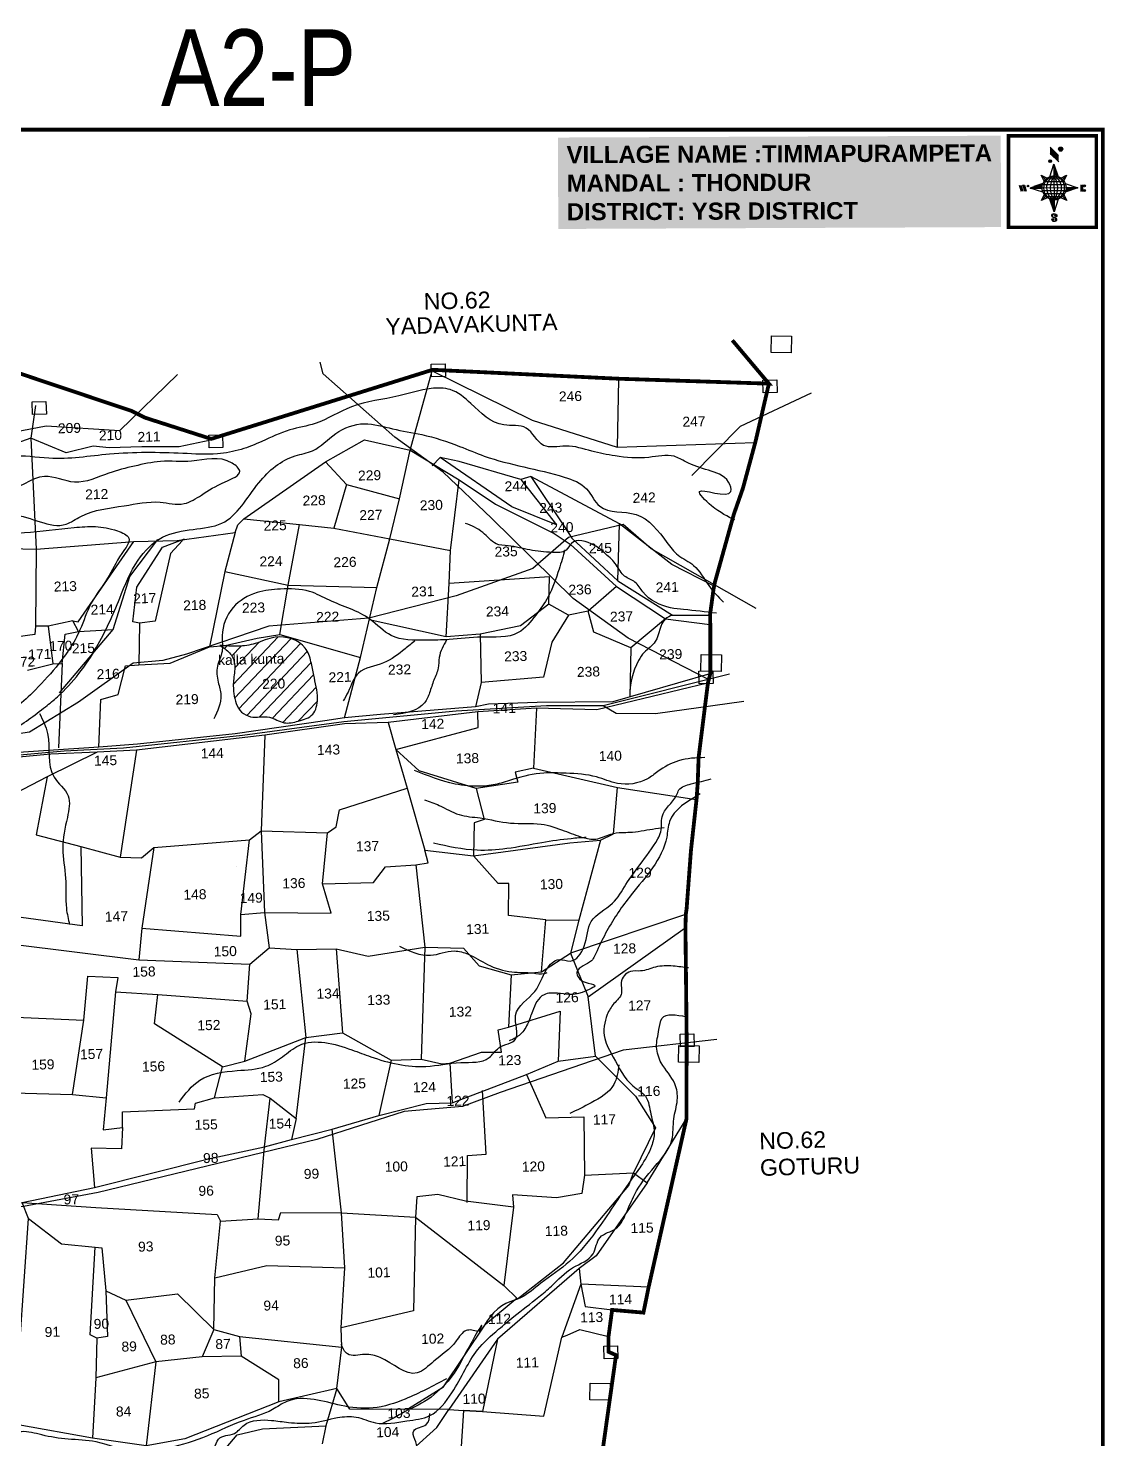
# Model space of a CAD drawing. Header units: inches. Extents: x 207877 to 233352, y 1594336 to 1604011.
# Drawn here: x 209103 to 211364, y 1599060 to 1602024 of the extents above; entities that cross this region are included whole.
import ezdxf
from ezdxf.enums import TextEntityAlignment as Align

# ---------------------------------------------------------------- set-up
doc = ezdxf.new("R2010")
doc.units = ezdxf.units.IN
doc.header["$MEASUREMENT"] = 0
doc.linetypes.add('HIDDEN2', pattern=[0.1875, 0.125, -0.0625])
for name, color, linetype in [('bord', 1, 'Continuous'), ('PLOT', 7, 'Continuous'), ('PLOT NO', 7, 'Continuous'), ('PLOTS', 7, 'Continuous'), ('PLOTS NO', 7, 'Continuous'), ('ROAD', 1, 'Continuous'), ('STREAMS', 4, 'Continuous'), ('text1', 7, 'Continuous'), ('text2', 7, 'Continuous'), ('TITLEBLOCK', 7, 'Continuous'), ('VILLAGE BOUNDARY', 5, 'Continuous'), ('VILLAGE BOUNDARY STONES', 1, 'Continuous'), ('VILLAGE BOUNDRY', 5, 'Continuous'), ('VILLAGE BOUNDRY STONE', 1, 'Continuous')]:
    doc.layers.add(name, color=color, linetype=linetype)
doc.styles.add('ARIALN', font='ARIALN.TTF')
doc.styles.get("Standard").update_dxf_attribs({"font": 'arial.ttf'})
pattern_1 = [(267.297113149, (-8720374.938, 50637915.138), (10.5367255337, -0.497431438), [])]
pattern_2 = [(357.297113149, (-8720374.938, 50637915.138), (0.497431438, 10.5367255337), [])]

# ---------------------------------------------------------------- blocks, each defined once
blk = doc.blocks.new('*X22')
at = {"color": 0, "linetype": 'Continuous'}
for p, q in [((6321.6, 240.5), (6322.3, 241.2)), ((6321.6, 240.3), (6322.3, 241)), ((6321.6, 240.1), (6322.3, 240.8)), ((6321.6, 239.9), (6322.4, 240.7)), ((6321.6, 239.8), (6322.4, 240.6)), ((6321.6, 239.6), (6322.5, 240.5)), ((6321.6, 239.4), (6322.5, 240.3)), ((6321.6, 239.2), (6322.6, 240.2)), ((6321.7, 239.1), (6322.6, 240.1)), ((6321.8, 240.8), (6322.4, 241.4)), ((6321.8, 239), (6322.7, 240)), ((6321.8, 239), (6322.8, 239.9)), ((6321.9, 238.9), (6322.9, 239.8)), ((6322, 238.8), (6323, 239.7)), ((6322.1, 241.3), (6322.4, 241.6)), ((6322.1, 238.7), (6323.1, 239.6)), ((6322.2, 238.6), (6323.1, 239.6)), ((6322.3, 238.5), (6323.2, 239.5)), ((6322.4, 238.5), (6323.3, 239.4)), ((6322.5, 238.4), (6323.4, 239.3)), ((6322.7, 238.4), (6323.6, 239.3)), ((6322.8, 238.3), (6323.7, 239.2)), ((6322.9, 238.3), (6323.8, 239.1)), ((6323.1, 238.2), (6323.9, 239.1)), ((6323.2, 238.2), (6324, 239)), ((6323.3, 238.2), (6324.2, 239)), ((6323.5, 238.1), (6324.3, 238.9)), ((6323.7, 238.1), (6324.4, 238.9)), ((6323.8, 238.1), (6324.6, 238.8)), ((6324.1, 238.2), (6324.7, 238.8)), ((6324.3, 238.3), (6324.9, 238.8)), ((6324.6, 238.3), (6325.1, 238.8)), ((6324.8, 238.4), (6325.2, 238.8)), ((6325.1, 238.5), (6325.4, 238.8)), ((6325.4, 238.6), (6325.6, 238.8))]:
    blk.add_line(p, q, dxfattribs=at)
blk = doc.blocks.new('*X21')
at = {"color": 0, "linetype": 'Continuous'}
for p, q in [((6324.4, 240.3), (6324.5, 240.4)), ((6324.6, 240.3), (6324.8, 240.5)), ((6324.7, 240.2), (6325, 240.5)), ((6324.8, 240.2), (6325.2, 240.6)), ((6325, 240.1), (6325.5, 240.6)), ((6325.1, 240.1), (6325.6, 240.6)), ((6325.2, 240), (6325.8, 240.6)), ((6325.3, 240), (6326, 240.6)), ((6325.4, 239.9), (6326.1, 240.6)), ((6325.5, 239.8), (6326.2, 240.5)), ((6325.6, 239.8), (6326.3, 240.5)), ((6325.7, 239.7), (6326.5, 240.4)), ((6325.9, 239.6), (6326.6, 240.3)), ((6326, 239.5), (6326.7, 240.3)), ((6326, 239.4), (6326.8, 240.2)), ((6326.1, 239.3), (6327, 240.2)), ((6326.2, 239.3), (6327.1, 240.1)), ((6326.3, 239.2), (6327.1, 240)), ((6326.4, 239.1), (6327.2, 239.9)), ((6326.5, 239), (6327.3, 239.8)), ((6326.5, 238.9), (6327.4, 239.7)), ((6326.6, 238.8), (6327.5, 239.6)), ((6326.7, 238.7), (6327.5, 239.5)), ((6326.8, 238.6), (6327.6, 239.4)), ((6326.8, 238.5), (6327.7, 239.3)), ((6326.8, 236.5), (6327.4, 237)), ((6326.9, 238.3), (6327.8, 239.2)), ((6326.9, 238.2), (6327.9, 239.1)), ((6326.9, 236.8), (6327.6, 237.4)), ((6327, 238.1), (6327.8, 239)), ((6327, 237.9), (6327.8, 238.8)), ((6327, 237.8), (6327.8, 238.6)), ((6327, 237.6), (6327.8, 238.4)), ((6327, 237.4), (6327.8, 238.2)), ((6327, 237.3), (6327.8, 238)), ((6327, 237.1), (6327.8, 237.9))]:
    blk.add_line(p, q, dxfattribs=at)
blk = doc.blocks.new('H')
at = {"layer": 'bord', "extrusion": (0.000427885, 0.004792, 0.999988)}
h = blk.add_hatch(dxfattribs=at)
h.set_pattern_fill('LINE', color=8, scale=84.387686, angle=-2.7029, style=0)
h.set_pattern_definition(pattern_2)
h.paths.add_polyline_path([(-492, 786, -0.090992), (-448, 775), (-486, 912)])
h = blk.add_hatch(dxfattribs=at)
h.set_pattern_fill('LINE', color=8, scale=84.387686, angle=-92.7029, style=0)
h.set_pattern_definition(pattern_1)
h.paths.add_polyline_path([(-625, 665, -0.090992), (-615, 710), (-751, 671)])
h = blk.add_hatch(dxfattribs=at)
h.set_pattern_fill('LINE', color=8, scale=84.387686, angle=-92.7029, style=0)
h.set_pattern_definition(pattern_1)
h.paths.add_polyline_path([(-246, 647), (-372, 653, -0.090992), (-382, 609)])
h = blk.add_hatch(dxfattribs=at)
h.set_pattern_fill('LINE', color=8, scale=84.387686, angle=-2.7029, style=0)
h.set_pattern_definition(pattern_2)
h.paths.add_polyline_path([(-504, 533, -0.090992), (-549, 543), (-510, 406)])
for p, q in [((-516, 1087, -1217), (-432, 994, -1217)), ((-538, 774, -1216), (-487, 906, -1216)), ((-519, 1020, -1217), (-435, 927, -1216)), ((-487, 906, -1216), (-493, 780, -1216)), ((-487, 906, -1216), (-448, 769, -1216)), ((-627, 794, -1216), (-567, 760, -1216)), ((-627, 794, -1216), (-584, 747, -1215)), ((-599, 731, -1215), (-627, 794, -1216)), ((-421, 753, -1216), (-359, 781, -1216)), ((-359, 781, -1216), (-405, 739, -1216)), ((-359, 781, -1216), (-392, 721, -1215)), ((-865, 701, -1215), (-847, 638, -1215)), ((-847, 700, -1215), (-829, 637, -1215)), ((-829, 699, -1215), (-811, 636, -1215)), ((-829, 699, -1215), (-811, 698, -1215)), ((-811, 698, -1215), (-794, 635, -1215)), ((-752, 665, -1215), (-615, 704, -1215)), ((-752, 665, -1215), (-625, 659, -1215)), ((-619, 614, -1215), (-752, 665, -1215)), ((-246, 641, -1215), (-383, 603, -1215)), ((-379, 693, -1215), (-246, 641, -1215)), ((-373, 647, -1215), (-246, 641, -1215)), ((-213, 669, -1215), (-217, 601, -1215)), ((-197, 600, -1215), (-194, 668, -1215)), ((-639, 526, -1214), (-606, 585, -1215)), ((-639, 526, -1214), (-593, 568, -1215)), ((-577, 553, -1215), (-639, 526, -1214)), ((-511, 400, -1214), (-549, 537, -1214)), ((-460, 533, -1215), (-511, 400, -1214)), ((-505, 527, -1214), (-511, 400, -1214)), ((-371, 513, -1214), (-431, 546, -1215)), ((-371, 513, -1214), (-414, 560, -1215)), ((-399, 576, -1215), (-371, 513, -1214))]:
    blk.add_line(p, q, dxfattribs=at)
at = {"layer": 'bord', "color": 8, "linetype": 'ByBlock', "extrusion": (0.000427885, 0.004792, 0.999988)}
for p, q in [((-411, 744, -1216), (-578, 752, -1216)), ((-493, 780, -1216), (-505, 527, -1214)), ((-373, 647, -1215), (-625, 659, -1215)), ((-378, 616, -1215), (-623, 628, -1215)), ((-375, 679, -1215), (-620, 691, -1215)), ((-386, 711, -1215), (-605, 722, -1215)), ((-392, 585, -1215), (-611, 595, -1215)), ((-420, 555, -1215), (-587, 562, -1215))]:
    blk.add_line(p, q, dxfattribs=at)
at = {"layer": 'bord', "extrusion": (0.000427885, 0.004792, 0.999988), "elevation": -1212}
for points, const_width in [([(-522, 960), (-516, 1093)], 1.61), ([(-434, 933), (-428, 1066)], 1.61), ([(-870, 707), (-846, 706)], 0.642), ([(-829, 643), (-855, 644)], 0.642), ([(-829, 643), (-821, 678)], 0.642), ([(-811, 642), (-784, 641)], 0.642), ([(-793, 641), (-782, 694)], 0.642), ([(-177, 605), (-226, 607)], 0.706), ([(-223, 676), (-174, 673)], 0.706), ([(-195, 645), (-185, 644)], 0.706)]:
    blk.add_lwpolyline(points, dxfattribs=dict(at, const_width=const_width))
for points, const_width in [([(-414, 1073, 1), (-398, 1058, 1)], 22.3), ([(-530, 950, 1), (-520, 939, 1)], 14.8), ([(-776, 697, 1), (-769, 690, 1)], 8.9), ([(-180, 618, 1), (-173, 611, 1)], 9.79), ([(-178, 667, 1), (-171, 660, 1)], 9.79), ([(-525, 322, 1), (-533, 329, 1)], 11.1), ([(-490, 362, 1), (-498, 369, 1)], 11.1)]:
    blk.add_lwpolyline(points, format="xyb", close=True, dxfattribs=dict(at, const_width=const_width))
for points in [[(-537, 317), (-531, 310), (-520, 307), (-505, 307), (-494, 310), (-486, 318), (-487, 326), (-491, 333), (-494, 336), (-503, 341), (-522, 347), (-530, 352), (-534, 355), (-537, 363), (-537, 373), (-530, 381), (-520, 384), (-504, 384), (-493, 380), (-487, 373)], [(-522, 348), (-526, 354), (-528, 361), (-528, 371), (-526, 375), (-521, 381), (-515, 384)], [(-505, 307), (-499, 312), (-497, 319), (-497, 327), (-501, 335), (-509, 343)]]:
    blk.add_lwpolyline(points, dxfattribs=at)
at = {"layer": 'bord', "extrusion": (0.000427885, 0.004792, 0.999988)}
for centre, radius in [((-406, 1065, -1212), 22.3), ((-525, 944, -1212), 14.8), ((-498, 659, -1212), 127), ((-773, 694, -1212), 8.9), ((-177, 615, -1212), 9.79), ((-174, 663, -1212), 9.79), ((-529, 325, -1212), 11.1), ((-494, 365, -1212), 11.1)]:
    blk.add_circle(centre, radius, dxfattribs=at)
at = {"layer": 'bord', "color": 8, "linetype": 'ByBlock', "extrusion": (0.000427885, 0.004792, 0.999988)}
for centre, radius, start, end in [((-482, 658, -1212), 128, 94.9254, 259.6691), ((-437, 656, -1212), 141, 113.2864, 241.308), ((-316, 651, -1212), 222, 142.5892, 212.0053), ((-560, 662, -1212), 141, 293.2864, 61.308), ((-681, 668, -1212), 222, 322.5892, 32.0053), ((-515, 660, -1212), 128, 274.9254, 79.6691)]:
    blk.add_arc(centre, radius, start, end, dxfattribs=at)
at = {"layer": 'bord', "extrusion": (0.000427885, 0.004792, 0.999988)}
for points in [[(-516, 1093, -1212), (-431, 1000, -1212), (-519, 1026, -1212), (-434, 933, -1212)], [(-864, 707, -1212), (-846, 706, -1212), (-846, 644, -1212), (-829, 643, -1212)], [(-829, 705, -1212), (-811, 704, -1212), (-811, 642, -1212), (-793, 641, -1212)], [(-193, 674, -1212), (-197, 606, -1212), (-213, 675, -1212), (-216, 607, -1212)]]:
    blk.add_solid(points, dxfattribs=at)
at = {"layer": 'bord', "extrusion": (0.000427885, 0.004792, 0.999988), "xscale": 7.977342409717546, "yscale": 7.977342409717546, "zscale": 7.977342409717546, "rotation": 138.0840426661453}
for name, p in [('*X21', (38301, -31929, -1212)), ('*X22', (38314, -31951, -1212))]:
    blk.add_blockref(name, p, dxfattribs=at)

msp = doc.modelspace()

# ---------------------------------------------------------------- hatches: boundary and pattern name
at = {"layer": 'TITLEBLOCK'}
h = msp.add_hatch(dxfattribs=at)
h.set_pattern_fill('ANSI31', color=256, scale=173.840235, angle=1.5465)
h.set_pattern_definition([(46.54649034, (-766287.19, -9751731.802), (-15.77453823, 14.945170455), [])])
edge = h.paths.add_edge_path()
edge.add_spline(control_points=[(209510.8, 1600723.6), (209516.3, 1600720), (209528.2, 1600711.4), (209539.8, 1600686.8), (209533.2, 1600657.3), (209533.4, 1600622.8), (209542.9, 1600589.4), (209575.4, 1600572.3), (209608.3, 1600582.9), (209638.8, 1600560), (209671.2, 1600568.2), (209705, 1600578.2), (209714, 1600621.9), (209703.1, 1600657.6), (209697.5, 1600693.8), (209683.4, 1600735.5), (209626.6, 1600752.8), (209582.7, 1600729.8), (209545.3, 1600724.3), (209522.7, 1600725.7), (209512.3, 1600726.5)], knot_values=[1.019015, 1.019015, 1.019015, 1.019015, 3.822614, 7.327168, 11.960859, 16.419904, 22.468658, 25.5195, 31.244935, 35.98289, 40.308076, 45.112207, 49.988207, 57.247141, 61.377625, 65.838799, 75.509964, 81.780762, 87.073285, 91.551481, 91.551481, 91.551481, 91.551481], degree=3, periodic=0)
edge.add_line((209512.3, 1600726.5), (209510.8, 1600726.4))
edge.add_spline(control_points=[(209510.8, 1600726.4), (209510.8, 1600725.4), (209510.8, 1600724.5), (209510.8, 1600723.6)], knot_values=[132.661428, 132.661428, 132.661428, 132.661428, 133.06425, 133.06425, 133.06425, 133.06425], degree=3, periodic=0)
h.paths.add_polyline_path([(209589.2, 1600629.9), (209648.5, 1600631.5), (209647.6, 1600663.5), (209588.4, 1600661.9)], flags=24)

# ---------------------------------------------------------------- linework, layer by layer
at = {"layer": 'PLOT'}
for points in [[(208616.2, 1600730.5), (208771.6, 1600856.8), (208784.9, 1600841), (208819.6, 1600866.8), (208809.5, 1600880.5), (208861.2, 1600895), (208884.3, 1600901.2), (208908.2, 1600906.5), (208947.8, 1600914.3), (208966.6, 1600923.3), (209007.4, 1600932), (209119.6, 1600929.5), (209324.7, 1600945.3), (209415.6, 1600947.3), (209537.8, 1600964.1), (209542.9, 1600980.3), (209555.7, 1600992.9), (209727.4, 1601113.2), (209809.1, 1601159.4), (209905.3, 1601137.1), (209951.3, 1601304.2), (210161.3, 1601200.2), (210339.7, 1601143.7), (210628.9, 1601153.2)], [(210343.1, 1601285.7), (210339.7, 1601143.7)], [(209118.1, 1601231.4), (209108.5, 1601162.3), (209119.6, 1600929.5), (209117.8, 1600767.4)], [(209486.6, 1601158.7), (209419.6, 1601144.1), (209341.2, 1601144.2), (209272.5, 1601142.3), (209239.1, 1601145.9), (209182.5, 1601131.8), (209108.5, 1601162.3), (208941.4, 1601103.1), (208735.6, 1600940.9)], [(209767.5, 1600574.8), (209801.1, 1600701.6), (209835, 1600849.1), (209862.6, 1600951.2), (209882.4, 1601035), (209905.3, 1601137.1)], [(209905.3, 1601137.1), (210007.9, 1601074.8), (210084.5, 1601023.8), (210207.8, 1600962.2), (210241.6, 1600939.6), (210338.6, 1600851.1), (210441.3, 1600782.8), (210534.5, 1600771)], [(209727.4, 1601113.2), (209771.1, 1601065.3), (209882.4, 1601035)], [(210137.5, 1601076), (210212.7, 1600980.8), (210118.6, 1601018.3), (209968.2, 1601122.2)], [(210158.5, 1601081.7), (210229.1, 1600976.2), (210244.8, 1600952.7), (210341.2, 1600863.2), (210456.3, 1600790.9), (210534, 1600790.4)], [(209771.1, 1601065.3), (209744.5, 1600973.2)], [(210368.4, 1600722.4), (210290.8, 1600754.9), (210279.3, 1600799.4), (210238.1, 1600790.7), (210196.7, 1600813.8), (210197.9, 1600871.1), (209987.3, 1600857.4), (209989.6, 1600926.5), (210007.9, 1601074.8)], [(209555.7, 1600992.9), (209672.4, 1600980.9), (209744.5, 1600973.2), (209862.6, 1600951.2), (209989.6, 1600926.5)], [(209537.8, 1600964.1), (209515.8, 1600882.3), (209483.6, 1600724.5)], [(209631.7, 1600750), (209648.6, 1600854), (209672.4, 1600980.9)], [(210341.2, 1600863.2), (210344.6, 1600982.7)], [(209196.7, 1600778.8), (209207.4, 1600776.6), (209324.7, 1600945.3)], [(209208.6, 1600756.5), (209281.4, 1600760.4), (209316.6, 1600871.7), (209374.8, 1600949.7)], [(209427.1, 1600947.3), (209401.7, 1600920.5), (209369.4, 1600778.1), (209336.8, 1600774), (209322.9, 1600776.4), (209330.9, 1600849.3), (209384.7, 1600933.4), (209431.3, 1600950.8)], [(209515.8, 1600882.3), (209648.6, 1600854), (209835, 1600849.1)], [(210196.7, 1600813.8), (210136.8, 1600768.3), (210052.5, 1600751.1), (209980.7, 1600745.4), (209987.3, 1600857.4)], [(210338.6, 1600851.1), (210279.3, 1600799.4)], [(209980.7, 1600745.4), (209819.3, 1600780.7)], [(210238.1, 1600790.7), (210203, 1600734.3), (210185.5, 1600660.2), (210054.5, 1600649.2), (210042.2, 1600598.5)], [(210441.3, 1600782.8), (210368.4, 1600722.4), (210366.4, 1600618.8)], [(209101, 1600675.1), (209154.5, 1600688.5), (209173.8, 1600689.1), (209180.1, 1600751.1), (209208.6, 1600756.5), (209196.7, 1600778.8), (209144.4, 1600767.4), (209117.8, 1600767.4), (209116.9, 1600750), (209081.1, 1600745.1)], [(209144.4, 1600767.4), (209154.5, 1600688.5)], [(209168.4, 1600627.8), (209281.4, 1600760.4)], [(209251.3, 1600513.4), (209255, 1600613.4), (209291.5, 1600624.1), (209307.3, 1600684.3), (209335, 1600686.4), (209401, 1600689.6), (209483.6, 1600724.5), (209516.2, 1600726.8), (209583.9, 1600742.5), (209631.7, 1600750), (209801.1, 1600701.6)], [(209336.8, 1600774), (209335, 1600686.4)], [(210052.5, 1600751.1), (210054.5, 1600649.2)], [(210534.7, 1600667.2), (210330.7, 1600609), (210171.9, 1600607.1), (210069.4, 1600603.5), (210042.2, 1600598.5), (209843, 1600582.4), (209767.5, 1600574.8), (209726, 1600568.5), (209537.8, 1600541.6), (209332.4, 1600519.4), (209251.3, 1600513.4), (209028.3, 1600498.9), (208843, 1600476), (208802.1, 1600462.4)], [(209173.8, 1600689.1), (209166.6, 1600512.3)], [(210529.7, 1600647.7), (210297.5, 1600592), (210170.6, 1600595.7), (210047.3, 1600587.8), (209858.9, 1600564.9), (209767.4, 1600562.4), (209599.7, 1600538.4), (209330.1, 1600507.1), (209247.7, 1600502.9), (209150.3, 1600498.9), (208941.9, 1600479.3), (208900.1, 1600475.5), (208670.2, 1600444.9)], [(209874.8, 1600508.3), (210048, 1600555), (210047.3, 1600587.8)], [(210170.6, 1600595.7), (210164.1, 1600469.1), (210340.5, 1600428.7)], [(209858.9, 1600564.9), (209874.8, 1600508.3), (209898.5, 1600427.4)], [(209599.7, 1600538.4), (209591.9, 1600337.8), (209599, 1600165.9), (209608.8, 1600091.8)], [(209247.7, 1600502.9), (209142.4, 1600451), (208955.2, 1600353.5), (208872.8, 1600364.5), (208897.5, 1600451.4), (208941.9, 1600479.3)], [(209330.1, 1600507.1), (209295.8, 1600282.2)], [(210164.1, 1600469.1), (210126, 1600460.7), (210131.5, 1600439.8), (210044.1, 1600426.3), (209924.3, 1600463.9), (209874.8, 1600508.3)], [(209142.4, 1600451), (209119.4, 1600329.3), (209213.3, 1600304.5), (209295.8, 1600282.2), (209340.7, 1600280.6), (209366.7, 1600302.3), (209567.9, 1600318.9), (209591.9, 1600337.8), (209731.4, 1600333.8), (209750, 1600346.2), (209756.7, 1600382.1)], [(209756.7, 1600382.1), (209898.5, 1600427.4), (209935.7, 1600296.9), (210038.2, 1600284.9), (210240.7, 1600312.6), (210305, 1600317.8), (210332, 1600331.2), (210340.5, 1600428.7), (210506, 1600403.6)], [(210044.1, 1600426.3), (210060.7, 1600361.3), (210039.8, 1600354.5), (210038.2, 1600284.9)], [(209341.4, 1600133), (209549.7, 1600116.4), (209549.7, 1600162.1), (209567.9, 1600318.9)], [(209549.7, 1600162.1), (209599, 1600165.9), (209738.9, 1600164.7), (209721.1, 1600226.1), (209731.4, 1600333.8)], [(210305, 1600317.8), (210259.3, 1600150.3), (210242.2, 1600080.9)], [(209213.3, 1600304.5), (209216.4, 1600138.3), (209088.2, 1600155.4)], [(209366.7, 1600302.3), (209341.4, 1600133), (209335, 1600066.9)], [(209721.1, 1600226.1), (209828, 1600228.9), (209853, 1600261.7), (209917.3, 1600265.9), (209943.1, 1600270.3), (209935.7, 1600296.9)], [(210190, 1600150.9), (210111.9, 1600159.9), (210112.5, 1600226.7), (210090.2, 1600227.3), (210038.2, 1600284.9)], [(209917.3, 1600265.9), (209936.2, 1600093.5)], [(210483.6, 1600162), (210242.2, 1600080.9), (210279.2, 1599989)], [(210181.1, 1600041.1), (210190, 1600150.9), (210259.3, 1600150.3)], [(210294.4, 1599864.3), (210279.2, 1599989), (210482.8, 1600134.1)], [(209070.4, 1600099.5), (209335, 1600066.9), (209568.3, 1600057.6), (209608.8, 1600091.8), (209666.9, 1600088.2), (209749.9, 1600089.5), (209816.6, 1600074.7), (209936.2, 1600093.5), (210017.1, 1600091.5), (210050.2, 1600054.1), (210117, 1600035.2), (210181.1, 1600041.1), (210242.2, 1600080.9)], [(209666.9, 1600088.2), (209685.8, 1599903.2)], [(209749.9, 1600089.5), (209763.3, 1599913.2)], [(209936.2, 1600093.5), (209928.3, 1599857.9)], [(209558, 1599853.8), (209571.3, 1599953), (209562.4, 1599979.8), (209568.3, 1600057.6)], [(209008.3, 1599865.5), (209008.3, 1599865.5), (209017.6, 1599873.1), (209012.8, 1599949), (209219.5, 1599940.1), (209227.9, 1600032.1), (209290.7, 1600029.4), (209286.3, 1599999.7), (209266.8, 1599777)], [(210117, 1600035.2), (210111.7, 1599925.4)], [(209286.3, 1599999.7), (209375.3, 1599993.9), (209562.4, 1599979.8)], [(209511.1, 1599841.9), (209368.3, 1599931.9), (209375.3, 1599993.9)], [(209665.8, 1599733.5), (209685.8, 1599903.2), (209763.3, 1599913.2), (209819, 1599881.8), (209865.5, 1599856.2), (209928.3, 1599857.9), (209971.8, 1599848.1), (209988.7, 1599849.3), (210055, 1599872.7), (210096.9, 1599872.4), (210090.2, 1599919.4), (210111.7, 1599925.4), (210220.3, 1599958.9), (210216.2, 1599854)], [(209195.7, 1599783.8), (209219.5, 1599940.1)], [(208393.4, 1599675.7), (208527.8, 1599681.2), (208513.7, 1599859), (208564.6, 1599916.5), (208778.1, 1599915.4), (208799.9, 1599769.9), (208811.7, 1599771.6), (209080.1, 1599771.4), (209071, 1599787.2), (209195.7, 1599783.8), (209266.8, 1599777), (209260, 1599709.7), (209300.6, 1599714.5), (209301, 1599747.1), (209452.4, 1599753.6), (209454.5, 1599765.4), (209494.3, 1599776.4), (209595.3, 1599784), (209611, 1599775.8), (209665.8, 1599733.5), (209656.2, 1599689.1)], [(209494.3, 1599776.4), (209511.1, 1599841.9), (209558, 1599853.8), (209685.8, 1599903.2)], [(208444.3, 1599512.3), (208536.6, 1599520.3), (208805.1, 1599544.9), (209090.4, 1599557.1), (209241.9, 1599588.6), (209481.2, 1599648.8), (209599.1, 1599673.9), (209656.2, 1599689.1), (209741.4, 1599710.6), (209839.1, 1599739.7), (209938.8, 1599765.1), (209993.2, 1599765.9), (210149.4, 1599825.7), (210216.2, 1599854), (210294.4, 1599864.3), (210378.8, 1599780), (210420.7, 1599713.6), (210374, 1599619.1), (210402.9, 1599598), (210485.1, 1599731.8)], [(209865.5, 1599856.2), (209839.1, 1599739.7)], [(209988.7, 1599849.3), (209993.2, 1599765.9)], [(210149.4, 1599825.7), (210189.9, 1599734.6), (210269.8, 1599736.8), (210271.6, 1599614.2), (210374, 1599619.1)], [(209585.7, 1599522.5), (209599.1, 1599673.9), (209611, 1599775.8)], [(209300.6, 1599714.5), (209298.5, 1599669.4), (209235, 1599670.9), (209241.9, 1599588.6)], [(209750.9, 1599166.2), (209761.4, 1599252.8), (209760.3, 1599293.7), (209767.6, 1599419.4), (209760.7, 1599535.1), (209741.4, 1599710.6)], [(209085.5, 1599260.2), (209103.4, 1599523.3), (209090.4, 1599557.1), (209244.7, 1599546.5), (209499.8, 1599531.6), (209507, 1599517.4), (209585.7, 1599522.5), (209628.3, 1599520.6), (209633.3, 1599535.9), (209760.7, 1599535.1), (209916, 1599526), (210101.9, 1599382.8), (210130.5, 1599354.5), (210227.3, 1599429.9), (210364.4, 1599592.6), (210374, 1599619.1)], [(210402.9, 1599598), (210295.7, 1599444.6), (210259.9, 1599418.1), (210088.6, 1599269.8), (210057.2, 1599117.6), (210016.9, 1599120.1), (210006.1, 1598946.6), (210018.9, 1598944.2), (210015.1, 1598782.3), (210164.2, 1598769.1), (210164.2, 1598769.1), (210164.9, 1598780.1), (210249, 1598782.8)], [(210271.6, 1599614.2), (210265.5, 1599575.7), (210212.5, 1599566.4), (210119.8, 1599573.3), (210122.1, 1599547.3), (210101.9, 1599382.8)], [(210122.1, 1599547.3), (210021.4, 1599559.5), (209963, 1599573.5), (209919.2, 1599568.5), (209916, 1599526), (209912.4, 1599329.3), (209760.3, 1599293.7)], [(209103.4, 1599523.3), (209172.6, 1599470.3), (209243.4, 1599462.7), (209257.6, 1599461.7), (209265.7, 1599371.4), (209269, 1599275.4), (209247.2, 1599271.9), (209244.5, 1599188.4), (209237.8, 1599062)], [(209493, 1599290.3), (209494.8, 1599398.8), (209507, 1599517.4)], [(209247.2, 1599271.9), (209232.8, 1599278.6), (209243.4, 1599462.7)], [(209494.8, 1599398.8), (209603.8, 1599424.4), (209767.6, 1599419.4)], [(210259.9, 1599418.1), (210264, 1599385.1), (210223.4, 1599274)], [(209265.7, 1599371.4), (209307.9, 1599351.9), (209416.5, 1599365), (209493, 1599290.3), (209546.7, 1599275.3), (209761.4, 1599252.8)], [(210406, 1599379.1), (210264, 1599385.1), (210273.1, 1599338.1), (210329.4, 1599331.1)], [(209307.9, 1599351.9), (209371, 1599222), (209350.6, 1599045.9)], [(209901.5, 1599124.2), (209975.3, 1599169.6), (210063.4, 1599301.3), (210129.7, 1599356.4)], [(209493, 1599290.3), (209467.9, 1599232.4)], [(209546.7, 1599275.3), (209550.2, 1599233.9)], [(210088.6, 1599269.8), (209986.1, 1599122.2), (209778.6, 1599123), (209750.9, 1599166.2), (209728, 1599087.8)], [(209910, 1599038.3), (209961.4, 1599083.9), (209986.1, 1599122.2), (210016.9, 1599120.1), (210057.2, 1599117.6), (210185.7, 1599107.9), (210223.4, 1599274), (210235.2, 1599277.9), (210261.8, 1599290), (210321.9, 1599275.2)], [(209629.4, 1599138.2), (209629.1, 1599184.3), (209550.2, 1599233.9), (209467.9, 1599232.4), (209371, 1599222), (209244.5, 1599188.4)], [(209750.9, 1599166.2), (209629.4, 1599138.2), (209431.5, 1599060.1), (209350.6, 1599045.9), (209237.8, 1599062), (209081.7, 1599089.7), (209054.2, 1599089), (208980.8, 1599053.9), (208932.3, 1599021.9), (208867.9, 1599020.2), (208760, 1598968.2), (208671.5, 1598968.8), (208599.4, 1598984.3), (208462.3, 1599037.9)], [(209480.1, 1598996.2), (209541.5, 1599069), (209594.8, 1599081.2), (209728, 1599087.8), (209720.6, 1599049.9)]]:
    msp.add_lwpolyline(points, dxfattribs=at)
at = {"layer": 'PLOTS'}
msp.add_lwpolyline([(210025, 1599557.1), (210025.5, 1599655.3), (210065.1, 1599658.4), (210057.3, 1599791.8)], dxfattribs=at)
at = {"layer": 'PLOTS NO'}
msp.add_lwpolyline([(210542.4, 1600852.7), (210454.6, 1600897), (210344.6, 1600982.7), (210158.5, 1601081.7), (210137.5, 1601076), (210008, 1601113.5), (209968.2, 1601122.2), (209951.4, 1601104.5)], dxfattribs=at)
at = {"layer": 'ROAD'}
for points in [[(210531.8, 1600655.9), (210363.1, 1600742.3), (210247.8, 1600825.7), (210075.7, 1600994.7), (209974.6, 1601090.9), (209872.6, 1601164.7), (209722.6, 1601297.9), (209716.1, 1601322.3)], [(208953.4, 1601153), (209140.8, 1601188.5), (209295.1, 1601178.5), (209416.5, 1601296.1)], [(210747.2, 1601257.1), (210598.1, 1601187.2), (210496.6, 1601084.3)], [(210631.8, 1600804.5), (210411.6, 1600930.1), (210352.5, 1600981.2), (210237.7, 1600953.8), (210162.5, 1600889), (210001.7, 1600831.6), (209818.6, 1600784.2), (209608.3, 1600767.3), (209435.6, 1600709), (209385.5, 1600695.7), (209323.1, 1600690), (209208.1, 1600607.9), (209105.7, 1600545), (209053.7, 1600537.3), (208883.1, 1600508.2), (208757.5, 1600476.3), (208627.7, 1600371.9), (208597.8, 1600358.7), (208423.6, 1600404.9), (208233.2, 1600383.7)], [(210576.3, 1600667.1), (210310.7, 1600600.4), (210191.2, 1600600.5), (210001.9, 1600589.2), (209765.8, 1600566.3), (209553.2, 1600537.8), (209303.1, 1600511.2), (209178.1, 1600504.9), (208960, 1600485.7), (208836.2, 1600471.2), (208757.5, 1600476.3)], [(210606.3, 1600609.2), (210420.7, 1600583.4), (210337.8, 1600584.5), (210310.7, 1600600.4)], [(210549.6, 1599899.1), (210352.7, 1599877.1), (210094, 1599787.6), (210015.3, 1599758.3), (209892.3, 1599747.7), (209709, 1599689.5), (209249.7, 1599577.9), (209092.7, 1599548.6), (208870.2, 1599546.8)]]:
    msp.add_lwpolyline(points, dxfattribs=at)
at = {"layer": 'STREAMS'}
for points, knots in [([(210587.5, 1600990.8), (210572.4, 1600997.8), (210547.2, 1601009.5), (210485, 1601071.1), (210589.9, 1601027.8), (210571.4, 1601084.1), (210530.5, 1601095), (210491.1, 1601108), (210452.6, 1601131.6), (210400, 1601117.6), (210342.6, 1601123.5), (210284.2, 1601134.6), (210236.7, 1601151.5), (210178.8, 1601135.7), (210155.6, 1601194.9), (210086.2, 1601182.1), (210040.9, 1601229.3), (209995.2, 1601268.4), (209938.4, 1601268.6), (209872, 1601245.4), (209784.9, 1601238.3), (209716.4, 1601191.6), (209648.5, 1601182.2), (209598.9, 1601157.4), (209549.4, 1601137.1), (209493.1, 1601126.8), (209400.6, 1601132.5), (209282.1, 1601134), (209163.1, 1601113.2), (209061.7, 1601133.3), (208993.4, 1601098.4), (208932.7, 1601063.8), (208870.4, 1601002), (208782.2, 1600979.1), (208737.8, 1600905.4), (208684, 1600895), (208649.1, 1600855.6), (208618.1, 1600819.4), (208575.6, 1600794.3), (208534.2, 1600765.8), (208482.9, 1600742.7), (208433.2, 1600717.7), (208371.3, 1600686.4), (208323.7, 1600625.1), (208263.1, 1600569.9), (208209.1, 1600519.1), (208193.6, 1600463.8), (208179.1, 1600408.5), (208122.2, 1600385), (208096.5, 1600339.2), (208080.9, 1600300.3), (208063.8, 1600285.7), (208055.1, 1600279.2)], [0, 0, 0, 0, 57.774177, 96.672552, 162.683449, 183.114944, 232.227688, 282.849467, 310.021823, 362.99555, 434.377297, 484.284162, 540.289681, 586.392633, 637.948628, 685.479079, 767.979243, 820.240447, 860.336581, 930.302992, 1032.128278, 1116.119312, 1171.318883, 1234.501727, 1281.443422, 1331.555368, 1404.527377, 1558.576529, 1686.309366, 1764.674294, 1858.557684, 1905.622127, 1975.050065, 2118.904261, 2155.803407, 2222.576529, 2268.039676, 2311.003431, 2364.934156, 2414.348249, 2462.132059, 2532.833487, 2582.135269, 2667.840636, 2759.961439, 2831.836255, 2882.088502, 2931.422759, 2994.096395, 3049.482741, 3085.224427, 3117.398754, 3117.398754, 3117.398754, 3117.398754]), ([(208179.3, 1600290.8), (208182.8, 1600297.4), (208192.1, 1600313.1), (208209.7, 1600335.9), (208238.6, 1600368.9), (208222.5, 1600421.8), (208254.4, 1600464.9), (208306, 1600496.4), (208351.3, 1600542.3), (208387.2, 1600608.1), (208462, 1600636.5), (208557.7, 1600678.3), (208624.9, 1600769.4), (208709.5, 1600827.1), (208775.5, 1600868.2), (208826.3, 1600952.5), (208917.9, 1600951.6), (209008.7, 1600958.5), (209095.4, 1600962.9), (209178.6, 1600973.2), (209245.7, 1600978.7), (209281.6, 1600971.9), (209325.4, 1600953.7), (209289.9, 1600910.8), (209272.4, 1600867.3), (209231.4, 1600818.1), (209210.8, 1600748.6), (209166.8, 1600685.1), (209118.1, 1600633.3), (209068.2, 1600585.2), (208997.3, 1600584.2), (208963, 1600516.7), (208914.7, 1600472.8), (208866.6, 1600421.1), (208833.4, 1600361.4), (208753.9, 1600317.3), (208663.9, 1600284.6), (208589.7, 1600235.8), (208542.4, 1600197.8), (208528.9, 1600151.8), (208543.6, 1600110.3), (208526.6, 1600066.9), (208493.4, 1600034), (208492, 1599989.2), (208466, 1599933.4), (208406.6, 1599926.5), (208364.8, 1599900.8), (208349.9, 1599893.2), (208342.1, 1599889.5)], [86.396382, 86.396382, 86.396382, 86.396382, 108.899001, 141.009054, 173.996479, 233.222387, 284.489965, 321.313965, 415.221596, 475.12884, 538.022311, 645.956499, 786.442853, 865.654247, 952.630734, 1017.72555, 1144.049271, 1190.964072, 1296.105175, 1401.44815, 1445.723982, 1492.887551, 1521.066773, 1556.777611, 1616.758442, 1679.09649, 1740.053035, 1832.802003, 1906.454146, 1955.404879, 2036.109498, 2089.780076, 2167.105191, 2233.434711, 2300.792555, 2367.025365, 2498.424523, 2588.771302, 2633.62322, 2676.423843, 2722.540135, 2759.592465, 2809.431833, 2857.000108, 2888.438582, 2985.935188, 3010.38271, 3036.330134, 3036.330134, 3036.330134, 3036.330134])]:
    msp.add_open_spline(points, degree=3, knots=knots, dxfattribs=at)
for points in [[(208676.7, 1600267.5), (208760.9, 1600300.2), (208794.4, 1600316.7), (208838.5, 1600354.3), (208857.5, 1600389.6), (208894.6, 1600429.6), (208997.6, 1600509.6), (209066, 1600547.1), (209139.3, 1600598.5), (209164, 1600619.1), (209246.4, 1600723.4), (209294.9, 1600826.2), (209333.5, 1600906.2), (209385.2, 1600954.5), (209449, 1600971), (209509.5, 1600983.9), (209587.3, 1601068.9), (209663.9, 1601125.6), (209700.1, 1601136.1), (209748.7, 1601172.1), (209808.9, 1601192.9), (209868.2, 1601182.3), (209929.4, 1601170.1), (210009.1, 1601145.3), (210060.9, 1601125), (210229, 1601080.7), (210275.7, 1601056), (210303.6, 1601019.4), (210379.6, 1601002.3), (210444.6, 1600943.3), (210467.9, 1600917.1), (210500.6, 1600895.4), (210532.2, 1600852.8), (210563.5, 1600818.1)], [(209005.7, 1601016.9), (209026.9, 1601051.7), (209050.6, 1601052.3), (209137.1, 1601082.2), (209200.3, 1601070.1), (209272.2, 1601089.2), (209325.9, 1601103.9), (209380.9, 1601113.6), (209446, 1601114.3), (209531.2, 1601110), (209547.1, 1601093.3), (209516.2, 1601070.9), (209466.7, 1601043.1), (209430.2, 1601025), (209379.9, 1601028.1), (209304.4, 1601020.5), (209213.3, 1600998.2), (209182.3, 1600981.9), (209070.2, 1601001.5), (209028.7, 1601003.7), (209005.7, 1601016.9)], [(210548.5, 1600794.6), (210479.6, 1600802.6), (210452.3, 1600806.2), (210394.2, 1600839.5), (210377.3, 1600860.2), (210355.7, 1600872.7), (210338.2, 1600896.2), (210316.3, 1600919), (210291.3, 1600937.9), (210243.8, 1600941.6), (210232.7, 1600927.6), (210204, 1600922.5), (210156.5, 1600927.8), (210111, 1600936.3), (210085.9, 1600940.6), (210058, 1600964.3), (210021.5, 1600983.5)], [(210230.5, 1600928.1), (210218, 1600887.5), (210195.1, 1600829.7), (210168.9, 1600790.9), (210132.3, 1600754), (210055.5, 1600744.6), (209987, 1600739.5), (209938.6, 1600738.2), (209865.3, 1600748.2), (209820.8, 1600781.9), (209735.8, 1600822), (209693.9, 1600840.5), (209632.8, 1600845.4), (209583.4, 1600838.1), (209533.1, 1600806.7), (209510.2, 1600747.3), (209509.9, 1600714.1), (209500.4, 1600683.4), (209501.9, 1600649.7), (209507.5, 1600623.1), (209492.5, 1600572.6)], [(210456.3, 1600790.9), (210441.3, 1600782.8), (210419.9, 1600735.3), (210396.8, 1600712.4), (210384.7, 1600695.4), (210366.4, 1600619.2), (210366.4, 1600618.8)], [(209505.2, 1600727.1), (209543.4, 1600725.4), (209579.8, 1600731.2), (209621.4, 1600744.3), (209684.6, 1600721.6), (209696.8, 1600693), (209702.5, 1600664.9), (209710.4, 1600615), (209700.4, 1600582.6), (209670.2, 1600568.2), (209640.4, 1600564.7), (209609.6, 1600576.3), (209569.8, 1600577.5), (209551, 1600587.3), (209534.7, 1600626.1), (209534.4, 1600657.1), (209536.2, 1600689.2), (209525.8, 1600711.3), (209505.2, 1600727.1)], [(209915.2, 1600737), (209894.4, 1600720.1), (209848.9, 1600690.6), (209796.6, 1600669.1), (209774.8, 1600629.3), (209764.4, 1600610.5)], [(209981.6, 1600738.8), (209966.2, 1600701.9), (209964.1, 1600679.6), (209955, 1600654.3), (209945.9, 1600627.9), (209935.6, 1600606.9), (209870.4, 1600581.2)], [(209126.6, 1600584.1), (209143.3, 1600542.1), (209157.2, 1600450.3), (209186.6, 1600411.4), (209185, 1600366), (209175.4, 1600300.6), (209181.3, 1600238.4), (209183, 1600174.7), (209189.6, 1600140.8)], [(210524.3, 1600491.6), (210469.1, 1600484.9), (210425.5, 1600462.1), (210403.4, 1600446.8), (210340.5, 1600437.3), (210296.9, 1600450.8), (210232.6, 1600458.6), (210185.8, 1600459.1), (210122.1, 1600446.1), (210087.8, 1600435.7), (210053.3, 1600431.3), (209999.5, 1600435.9), (209913.9, 1600464.7)], [(209419.7, 1599767.9), (209463.1, 1599813.6), (209541.5, 1599834), (209602, 1599843.1), (209636.9, 1599862.9), (209671.7, 1599886.9), (209782.7, 1599877.5), (209822.3, 1599863), (209938.2, 1599842.6), (210011.6, 1599851), (210071, 1599861.2), (210091.4, 1599881.6), (210126.4, 1599899.7), (210126.7, 1599949.9), (210167.2, 1600000.4), (210191.8, 1600046.2), (210218.1, 1600067.3), (210241.3, 1600064.2), (210270.6, 1600095.1), (210285.4, 1600147.2), (210330, 1600185.5), (210358.5, 1600224.9), (210387.5, 1600266), (210425.2, 1600320.7), (210431.8, 1600335.9), (210434.2, 1600367.1), (210464.7, 1600412.7), (210469.8, 1600423.6), (210495.2, 1600436.1), (210537.4, 1600446.9)], [(209935.5, 1600402.8), (209966, 1600391.2), (210007.8, 1600371.8), (210052, 1600364.7), (210115.6, 1600354), (210180.3, 1600351.7), (210228.8, 1600337.8), (210267.7, 1600323.8), (210295.2, 1600320.4), (210326.6, 1600330.9), (210349.9, 1600334.3), (210366.4, 1600334.7), (210414.3, 1600341.5), (210439, 1600344.9)], [(210514.6, 1600415.1), (210450.1, 1600357), (210444, 1600324.6), (210369.2, 1600202.9), (210342.3, 1600166.2), (210318.6, 1600127.5), (210297.7, 1600085.5), (210285.9, 1600064.8), (210268.5, 1600054.2), (210255.4, 1600040.9), (210272.6, 1600019.4), (210292.7, 1600013.5), (210266.8, 1599998.3), (210214.7, 1599996.3), (210186.3, 1599993.4), (210162, 1599958.4), (210151.4, 1599931.3), (210133.8, 1599907.7), (210113.1, 1599896.4)], [(209954.4, 1600312.4), (210045.7, 1600297.5), (210107.9, 1600300.9), (210182, 1600313.3), (210243.3, 1600321.9), (210275.2, 1600324.5)], [(209882.7, 1600095.2), (209947.9, 1600076.2), (209997.7, 1600085.3), (210027.3, 1600078.4), (210067.5, 1600057.1), (210118.8, 1600041.2), (210163.8, 1600039), (210186.2, 1600037.8), (210193.1, 1600039.8)], [(210489.8, 1600049.6), (210457.7, 1600053.4), (210420.5, 1600051.4), (210389.2, 1600043.2), (210367.7, 1600042.1), (210348.4, 1600019), (210349, 1599996.5), (210333.3, 1599974.6), (210319.3, 1599951.7), (210313.8, 1599901.7), (210331.7, 1599862.3), (210373.2, 1599801.8), (210399.4, 1599779.9), (210410.9, 1599742.5), (210417.8, 1599704.4), (210412.2, 1599675.4), (210389.8, 1599633.4), (210369, 1599604), (210294.8, 1599495.3), (210239.9, 1599433), (210179.7, 1599387.3), (210138.5, 1599357.4), (210071, 1599314.1), (210051.8, 1599286.9), (210054.6, 1599294.6), (210023, 1599242.9), (209989.3, 1599187.4), (209942.3, 1599143.2), (209887.5, 1599113.9), (209864.2, 1599100.7), (209847.1, 1599092.9)], [(208490.9, 1598584.4), (208526, 1598615.5), (208566.2, 1598614.9), (208595.7, 1598635.8), (208631.6, 1598640.9), (208685.5, 1598657.4), (208726.3, 1598664.4), (208763.9, 1598666.2), (208792.7, 1598682), (208795.6, 1598698), (208824.4, 1598716.3), (208831.4, 1598769.2), (208853.6, 1598812.4), (208860.4, 1598840.2), (208894.2, 1598863.1), (208970.5, 1598921.2), (208993.9, 1598951.1), (209009.9, 1599010), (209014.3, 1599032.7), (209065.8, 1599045), (209087.7, 1599038.9), (209122.9, 1599039), (209197.2, 1599042.6), (209239.2, 1599036.3), (209258, 1599022.6), (209326.7, 1599017.7), (209411.9, 1599020.9), (209455.1, 1599033.7), (209493.3, 1599041.5), (209502.6, 1599059.9), (209535.8, 1599071.8), (209556.4, 1599089.1), (209613.8, 1599099.1), (209649.6, 1599094.8), (209698.9, 1599094), (209752.6, 1599104.9), (209791.4, 1599106), (209832.3, 1599094), (209897.8, 1599097.9), (209946.3, 1599109.2), (209992.7, 1599157.1), (210020.8, 1599206.1), (210046.4, 1599247.1), (210091, 1599290.5), (210122.8, 1599317.1), (210175.2, 1599358.4), (210201.9, 1599381.1), (210246.5, 1599419.6), (210289.3, 1599449.1), (210304.1, 1599483.6), (210337.2, 1599502.3), (210358.4, 1599533.3), (210367.8, 1599555), (210376.2, 1599573.1), (210418.7, 1599632.1), (210455, 1599688.2), (210459, 1599732.8), (210466.3, 1599771.8), (210461.2, 1599806.3), (210432.7, 1599850.1), (210422.9, 1599883.4), (210427.7, 1599920), (210434.4, 1599943.8), (210485.2, 1599947.2)], [(210343.4, 1599846.4), (210333.1, 1599804.7), (210285.6, 1599766.3), (210240.5, 1599743.7)], [(210047.5, 1599286), (210022.8, 1599287.9), (210001.8, 1599265.9), (209954.7, 1599223.2), (209919.7, 1599198.7), (209842.2, 1599231.2), (209810.1, 1599237.6), (209773.3, 1599238.7), (209760.2, 1599258.8)], [(209981.3, 1599186.6), (209894.8, 1599144), (209827.1, 1599125.3), (209759.9, 1599130.3), (209703.4, 1599143), (209645.8, 1599138.8), (209615.8, 1599121.7), (209556.1, 1599099.2), (209479.1, 1599066.5), (209397.4, 1599040.7), (209330.5, 1599032.1), (209245.4, 1599053.9), (209186.5, 1599059.7), (209131.2, 1599068.6), (209088.5, 1599075.4), (209045.9, 1599058.5), (209020.1, 1599044.7), (208989.9, 1599044.3), (208930.9, 1599018.6), (208881.9, 1599004.7), (208823.1, 1598987.9), (208781.5, 1598971.6), (208742, 1598961.6), (208697.9, 1598958.9), (208674.2, 1598962.4), (208644.5, 1598977.3), (208630.5, 1598989.5), (208588.6, 1599004.7)], [(209234.9, 1598480), (209277.1, 1598502.9), (209323.8, 1598516.8), (209370.3, 1598534.8), (209400, 1598550.7), (209455.3, 1598574.4), (209482, 1598609.5), (209497.6, 1598622.5), (209520.8, 1598635.7), (209544, 1598675.7), (209611.8, 1598712), (209655.9, 1598728.2), (209689, 1598745.1), (209727.9, 1598764.6), (209749.6, 1598799.5), (209769.6, 1598839.5), (209782, 1598875.1), (209824.8, 1598907.3), (209855.2, 1598933.2), (209867.3, 1598951.2), (209888.4, 1599007.1), (209920.3, 1599038.2), (209912.5, 1599077.4), (209939, 1599090.7), (209946.8, 1599113.5)]]:
    msp.add_spline(points, degree=3, dxfattribs=at)
at = {"layer": 'text2', "color": 3}
msp.add_lwpolyline([(209540.6, 1600261.7), (209540.6, 1600261.7)], dxfattribs=at)
msp.add_lwpolyline([(209540.6, 1600261.7), (209540.6, 1600261.7)], dxfattribs=at)
msp.add_circle((209540.6, 1600261.7), 0.0188, dxfattribs=at)
msp.add_circle((209540.6, 1600261.7), 0.0188, dxfattribs=at)
at = {"layer": 'VILLAGE BOUNDARY', "color": 5, "const_width": 8}
msp.add_lwpolyline([(207881, 1601810.8), (211360.3, 1601810.8), (211360.3, 1597573.7), (207881, 1597573.7)], close=True, dxfattribs=at)
at = {"layer": 'VILLAGE BOUNDARY', "color": 200, "const_width": 7.56, "elevation": 0.1}
msp.add_lwpolyline([(211346.5, 1601798), (211161.8, 1601798), (211161.8, 1601605.5), (211346.5, 1601605.5)], close=True, dxfattribs=at)
at = {"layer": 'VILLAGE BOUNDARY STONES'}
for points in [[(209949.4, 1601318.1), (209978.5, 1601318.9), (209979.2, 1601292.2), (209950.1, 1601291.4)], [(210646, 1601284.3), (210675.1, 1601285.1), (210675.8, 1601258.4), (210646.7, 1601257.6)], [(209111, 1601239.1), (209140.1, 1601239.9), (209140.9, 1601213.2), (209111.8, 1601212.4)], [(209482, 1601169.1), (209511.1, 1601169.9), (209511.9, 1601143.2), (209482.8, 1601142.4)], [(210511.7, 1600673.3), (210540.8, 1600674.1), (210541.5, 1600647.4), (210512.4, 1600646.6)], [(210472.2, 1599910.6), (210501.3, 1599911.4), (210502, 1599884.7), (210472.9, 1599883.9)], [(210311.7, 1599255.1), (210340.9, 1599255.9), (210341.6, 1599229.2), (210312.5, 1599228.4)]]:
    msp.add_lwpolyline(points, close=True, dxfattribs=at)
at = {"layer": 'VILLAGE BOUNDRY', "linetype": 'HIDDEN2', "ltscale": 75, "const_width": 8}
msp.add_lwpolyline([(209077.7, 1601301), (209319.5, 1601219.9), (209348.8, 1601205.4), (209487.1, 1601161), (209952.2, 1601306.2), (210344.4, 1601287.4), (210658.7, 1601277.1), (210581.9, 1601368.2), (210658.7, 1601277.1), (210630.4, 1601154.6), (210604.1, 1601057.1), (210585.2, 1601003.1), (210545.6, 1600861), (210542.4, 1600845.1), (210535.1, 1600791.6), (210535.6, 1600772.2), (210535.8, 1600668.3), (210530.7, 1600648.8), (210511.1, 1600491.8), (210509.2, 1600438), (210506.8, 1600404.5), (210495, 1600296.6), (210485.9, 1600174.5), (210484.3, 1600162.7), (210483.4, 1600134.8), (210486, 1599899.5), (210485.5, 1599732.1), (210406.1, 1599379.2), (210395.2, 1599325.5), (210329.4, 1599331.2), (210321.8, 1599275.2), (210321.8, 1599243.2), (210337.6, 1599236.2), (210297.8, 1598953)], dxfattribs=at)
at = {"layer": 'VILLAGE BOUNDRY STONE'}
for points in [[(210663.9, 1601377.5), (210706.3, 1601376.8), (210705.8, 1601341.9), (210663.3, 1601342.6)], [(210516.5, 1600708), (210559, 1600707.3), (210558.4, 1600672.4), (210515.9, 1600673.1)], [(210469.4, 1599886.5), (210511.9, 1599885.8), (210511.3, 1599850.9), (210468.8, 1599851.6)], [(210283.1, 1599177.2), (210325.6, 1599176.5), (210325, 1599141.6), (210282.5, 1599142.3)]]:
    msp.add_lwpolyline(points, close=True, dxfattribs=at)

# ---------------------------------------------------------------- block references
at = {"layer": 'VILLAGE BOUNDARY', "color": 1, "xscale": 0.1985536023187061, "yscale": 0.1985536023187061, "zscale": 0.1985536023187061, "rotation": 3.078330600073183}
msp.add_blockref('H', (211363.6, 1601564.1, 241.8), dxfattribs=at)

# ---------------------------------------------------------------- texts
at = {"layer": 'PLOT NO', "color": 1}
msp.add_text('YADAVAKUNTA', height=34.768, rotation=1.5465, dxfattribs=at).set_placement((209853.6, 1601379.8))
at = {"layer": 'PLOT NO'}
for s, height, p in [('246', 20.86, (210241.8, 1601250.7)), ('209', 20.86, (209189.4, 1601183.8)), ('247', 20.86, (210501.3, 1601197.7)), ('210', 20.86, (209275.5, 1601168.8)), ('211', 20.86, (209356.6, 1601165.7)), ('229', 20.86, (209819.9, 1601084.5)), ('212', 20.86, (209246.7, 1601044.9)), ('244', 20.86, (210127.8, 1601062)), ('242', 20.86, (210396.7, 1601037.6)), ('228', 20.86, (209703.4, 1601032)), ('230', 20.86, (209949.6, 1601022)), ('243', 20.86, (210200.5, 1601016.4)), ('225', 20.86, (209621.5, 1600979.2)), ('227', 20.86, (209822.7, 1601001.3)), ('240', 20.86, (210223.9, 1600975.3)), ('235', 20.86, (210106.7, 1600924.5)), ('245', 20.86, (210304.7, 1600931.6)), ('224', 20.86, (209612.8, 1600904)), ('226', 20.86, (209768.2, 1600902.3)), ('213', 20.86, (209180.7, 1600851.3)), ('231', 20.86, (209931.8, 1600840.6)), ('236', 20.86, (210261.9, 1600844.6)), ('241', 20.86, (210445.2, 1600849.7)), ('214', 20.86, (209258.2, 1600802.8)), ('217', 20.86, (209347.5, 1600826.3)), ('218', 20.86, (209452.6, 1600811.9)), ('223', 20.86, (209576.1, 1600806.6)), ('234', 20.86, (210088.5, 1600798.8)), ('222', 20.86, (209731.9, 1600787.3)), ('237', 20.86, (210349.2, 1600788.1)), ('170', 20.86, (209171.2, 1600726.2)), ('215', 20.86, (209218.7, 1600721.4)), ('239', 20.86, (210452.5, 1600708.8)), ('172', 20.86, (209093.3, 1600692.8)), ('171', 20.86, (209127.1, 1600708.8)), ('kalla kunta', 20.861, (209571.2, 1600698)), ('233', 20.86, (210126.8, 1600704.6)), ('216', 20.86, (209270.8, 1600667.2)), ('221', 20.86, (209758, 1600660.7)), ('232', 20.86, (209882.8, 1600676.6)), ('238', 20.86, (210279.7, 1600672)), ('220', 20.86, (209618.4, 1600646.8)), ('219', 20.86, (209436.6, 1600614)), ('141', 20.86, (210102.7, 1600595.3)), ('142', 20.86, (209952.5, 1600562.3)), ('143', 20.86, (209733.7, 1600508.1)), ('145', 20.86, (209265.2, 1600485.6)), ('144', 20.86, (209489.4, 1600500.8)), ('138', 20.86, (210025.6, 1600490.1)), ('140', 20.86, (210325.6, 1600495.1)), ('139', 20.86, (210188.1, 1600385.2)), ('137', 20.86, (209815.6, 1600305.4)), ('129', 20.86, (210388.2, 1600249.7)), ('136', 20.86, (209660.8, 1600227.7)), ('130', 20.86, (210201.9, 1600225.7)), ('148', 20.86, (209453, 1600204.1)), ('149', 20.86, (209571.3, 1600196.7)), ('147', 20.86, (209288.1, 1600157.9)), ('135', 20.86, (209838.3, 1600159)), ('131', 20.86, (210046.9, 1600131.4)), ('128', 20.86, (210355.5, 1600090.5)), ('150', 20.86, (209516.7, 1600084.6)), ('158', 20.86, (209346.1, 1600041.8)), ('151', 20.86, (209620.7, 1599973.1)), ('134', 20.86, (209732.6, 1599995.9)), ('133', 20.86, (209839.2, 1599982.6)), ('126', 20.86, (210234.9, 1599987.6)), ('127', 20.86, (210387.2, 1599970.8)), ('132', 20.86, (210010.7, 1599957.8)), ('152', 20.86, (209482.3, 1599929.5)), ('157', 20.86, (209235.8, 1599868.7)), ('123', 20.86, (210114.3, 1599855.9)), ('159', 20.86, (209133.7, 1599846.8)), ('156', 20.86, (209366, 1599842.7)), ('153', 20.86, (209613.4, 1599820.9)), ('125', 20.86, (209788, 1599806.7)), ('124', 20.86, (209935.1, 1599799.3)), ('116', 20.86, (210406.5, 1599790.8)), ('122', 20.86, (210005.5, 1599770.5)), ('117', 20.86, (210313.2, 1599731.4)), ('155', 20.86, (209476.6, 1599720.5)), ('154', 20.86, (209632.2, 1599722.8)), ('98', 20.86, (209486.3, 1599650.4)), ('121', 20.86, (209998.5, 1599643.2)), ('99', 20.86, (209697.9, 1599617.2)), ('100', 20.86, (209875.9, 1599632.4)), ('120', 20.86, (210164, 1599632.5)), ('97', 20.86, (209193.3, 1599563.5)), ('96', 20.86, (209476.6, 1599581.6)), ('119', 20.86, (210049.6, 1599508.9)), ('118', 20.86, (210212.2, 1599497.2)), ('115', 20.86, (210392.3, 1599503.6)), ('95', 20.86, (209637, 1599476.8)), ('93', 20.86, (209349.7, 1599464.3)), ('101', 20.86, (209839.5, 1599409.9)), ('114', 20.86, (210347, 1599353.5)), ('94', 20.86, (209613.1, 1599340.6)), ('90', 20.86, (209256.5, 1599302.1)), ('112', 20.86, (210092.8, 1599312.5)), ('113', 20.86, (210286.3, 1599315.8)), ('91', 20.86, (209153.5, 1599285.1)), ('88', 20.86, (209396, 1599268.9)), ('87', 20.86, (209512.1, 1599259.7)), ('102', 20.86, (209952.4, 1599270.7)), ('89', 20.86, (209314.8, 1599254.4)), ('86', 20.86, (209675.5, 1599219.5)), ('111', 20.86, (210151.2, 1599220.6)), ('85', 20.86, (209467.3, 1599155.6)), ('110', 20.86, (210039.3, 1599144.5)), ('84', 20.86, (209303.2, 1599118)), ('103', 20.86, (209881.6, 1599114.2)), ('104', 20.86, (209858, 1599074.6))]:
    msp.add_text(s, height=height, rotation=1.5465, dxfattribs=at).set_placement(p, align=Align.MIDDLE_CENTER)
at = {"layer": 'text1', "color": 1}
for s, height, p in [('NO.62', 34.77, (209934.1, 1601432.3)), ('NO.62', 34.77, (210638.9, 1599668.5)), ('GOTURU     ', 34.768, (210640.4, 1599612.6))]:
    msp.add_text(s, height=height, rotation=1.5465, dxfattribs=at).set_placement(p)
at = {"layer": 'TITLEBLOCK', "extrusion": (0.000201441, 0.004807, 0.999988), "insert": (209356.3, 1602021.4, -24.6), "char_height": 160.899, "width": 452.446, "attachment_point": 1, "text_direction": (1, -1e-06, -0.000201), "style": 'ARIALN'}
msp.add_mtext('\\pi25.42844;A2-P', dxfattribs=at)
at = {"layer": 'VILLAGE BOUNDARY', "insert": (210233.6, 1601776.2), "char_height": 36, "width": 894.196, "attachment_point": 1, "rotation": 0.2399, "bg_fill": 1, "box_fill_scale": 1.5, "bg_fill_color": 253, "bg_fill_transparency": 0}
msp.add_mtext('{\\fArial|b1|i0|c0|p34;\\C1;VILLAGE NAME :\\C5;TIMMAPURAMPETA \\C1;MANDAL : \\C5;THONDUR                       \\C1;DISTRICT: \\C5;YSR DISTRICT}', dxfattribs=at)

doc.saveas('drawing.dxf')
